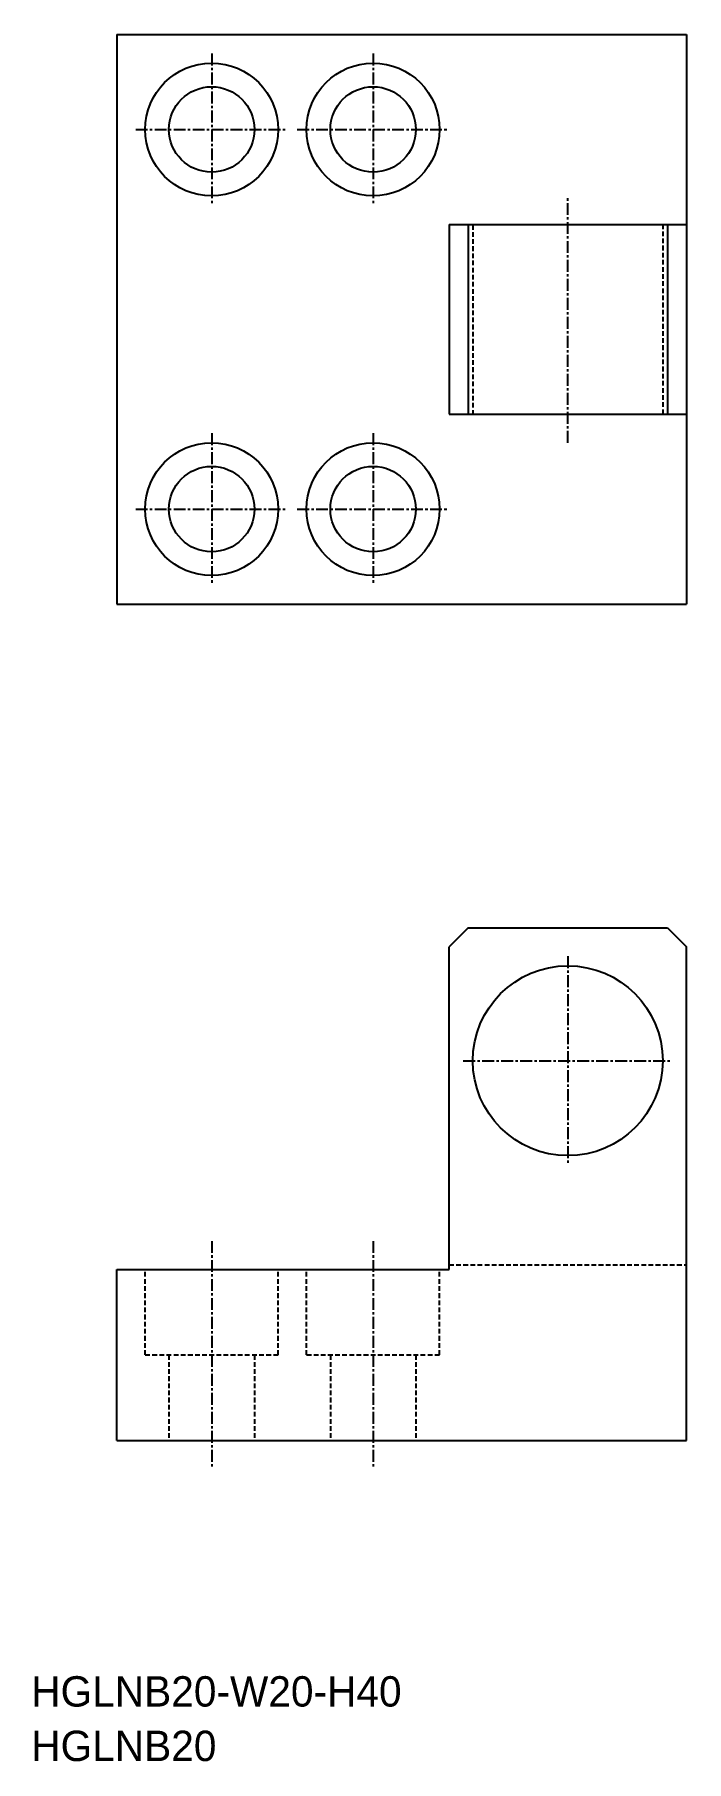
# Model space of a CAD drawing. Extents: x -72 to -3, y 386 to 568.
import ezdxf

# ---------------------------------------------------------------- set-up
doc = ezdxf.new("R2010")
doc.units = 0
doc.linetypes.add('CENTER', pattern=[2, 1.25, -0.25, 0.25, -0.25])
doc.linetypes.add('DASHED', pattern=[0.75, 0.5, -0.25])
doc.layers.get('0').update_dxf_attribs({"linetype": 'CONTINUOUS'})
doc.layers.add('CENTER', color=1, linetype='CENTER')
doc.layers.add('DASHED', color=2, linetype='DASHED')

msp = doc.modelspace()

# ---------------------------------------------------------------- linework, layer by layer
at = {"color": 7, "linetype": 'CONTINUOUS'}
for p, q in [((-63.42, 567.73), (-3.42, 567.73)), ((-63.42, 567.73), (-63.42, 507.73)), ((-3.42, 567.73), (-3.42, 507.73)), ((-28.42, 547.73), (-28.42, 527.73)), ((-28.42, 547.73), (-3.42, 547.73)), ((-26.42, 547.73), (-26.42, 527.73)), ((-5.42, 547.73), (-5.42, 527.73)), ((-28.42, 527.73), (-3.42, 527.73)), ((-63.42, 507.73), (-3.42, 507.73)), ((-26.42, 473.61), (-28.42, 471.61)), ((-26.42, 473.61), (-5.42, 473.61)), ((-5.42, 473.61), (-3.42, 471.61)), ((-28.42, 437.61), (-28.42, 471.61)), ((-3.42, 419.61), (-3.42, 471.61)), ((-63.42, 437.61), (-28.42, 437.61)), ((-63.42, 419.61), (-63.42, 437.61)), ((-63.42, 419.61), (-3.42, 419.61))]:
    msp.add_line(p, q, dxfattribs=at)
at = {"color": 3, "linetype": 'DASHED'}
for p, q in [((-5.92, 547.74), (-5.92, 527.74)), ((-25.92, 547.67), (-25.92, 527.67)), ((-60.42, 428.61), (-60.42, 437.61)), ((-46.42, 428.61), (-46.42, 437.61)), ((-43.42, 428.61), (-43.42, 437.61)), ((-29.42, 428.61), (-29.42, 437.61)), ((-28.42, 438.11), (-3.42, 438.11)), ((-60.42, 428.61), (-46.42, 428.61)), ((-57.92, 428.61), (-57.92, 419.61)), ((-48.92, 428.61), (-48.92, 419.61)), ((-43.42, 428.61), (-29.42, 428.61)), ((-40.92, 428.61), (-40.92, 419.61)), ((-31.92, 428.61), (-31.92, 419.61))]:
    msp.add_line(p, q, dxfattribs=at)
at = {"color": 7, "linetype": 'CONTINUOUS'}
for centre, radius in [((-53.42, 557.73), 7), ((-36.42, 557.73), 7), ((-53.42, 557.73), 4.5), ((-36.42, 557.73), 4.5), ((-53.42, 517.73), 7), ((-36.42, 517.73), 7), ((-53.42, 517.73), 4.5), ((-36.42, 517.73), 4.5), ((-15.92, 459.61), 10)]:
    msp.add_circle(centre, radius, dxfattribs=at)
at = {"layer": 'CENTER', "color": 1, "linetype": 'CENTER'}
for p, q in [((-53.42, 565.73), (-53.42, 549.73)), ((-36.42, 565.73), (-36.42, 549.73)), ((-61.42, 557.73), (-45.42, 557.73)), ((-44.42, 557.73), (-28.42, 557.73)), ((-15.92, 524.73), (-15.92, 550.73)), ((-53.42, 525.73), (-53.42, 509.73)), ((-36.42, 525.73), (-36.42, 509.73)), ((-61.42, 517.73), (-45.42, 517.73)), ((-44.42, 517.73), (-28.42, 517.73)), ((-15.92, 470.61), (-15.92, 448.61)), ((-26.92, 459.61), (-4.92, 459.61)), ((-53.42, 440.61), (-53.42, 416.61)), ((-36.42, 440.61), (-36.42, 416.61))]:
    msp.add_line(p, q, dxfattribs=at)
at = {"layer": 'DASHED', "linetype": 'CENTER'}
msp.add_line((-28.42, 527.73), (-28.42, 527.73), dxfattribs=at)

# ---------------------------------------------------------------- texts
at = {"color": 7, "linetype": 'CONTINUOUS'}
for s, p in [('HGLNB20-W20-H40', (-72.42, 391.56)), ('HGLNB20', (-72.42, 385.82))]:
    msp.add_text(s, height=3.2, dxfattribs=at).set_placement(p)

doc.saveas('drawing.dxf')
